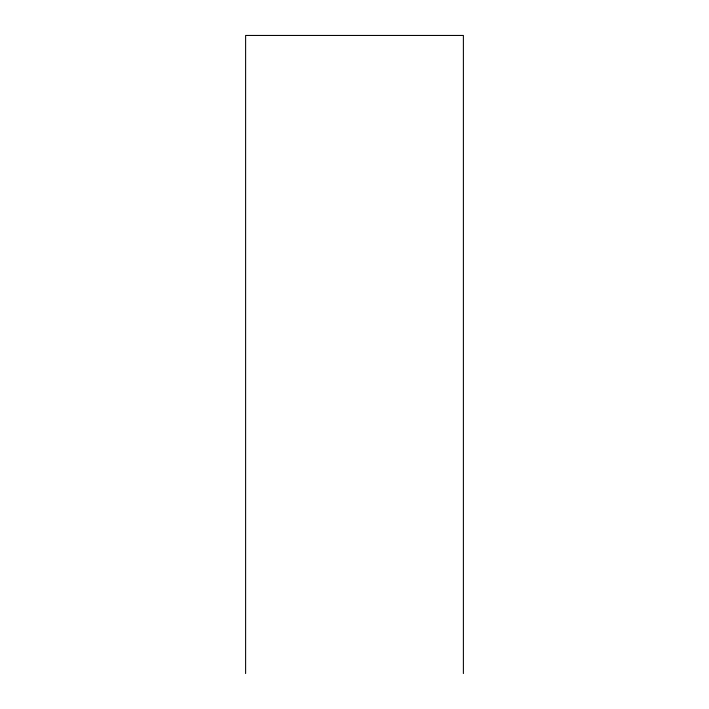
<?xml version="1.0" encoding="UTF-8"?>
<svg xmlns="http://www.w3.org/2000/svg" width="709" height="709" viewBox="0 0 709 709"><rect width="100%" height="100%" fill="white"/><g stroke="black" fill="none" stroke-linecap="round" stroke-linejoin="round"><path stroke-width="1.06" d="M463.385 673.55L463.385 35.45L245.615 35.45L245.615 673.55"/></g></svg>
